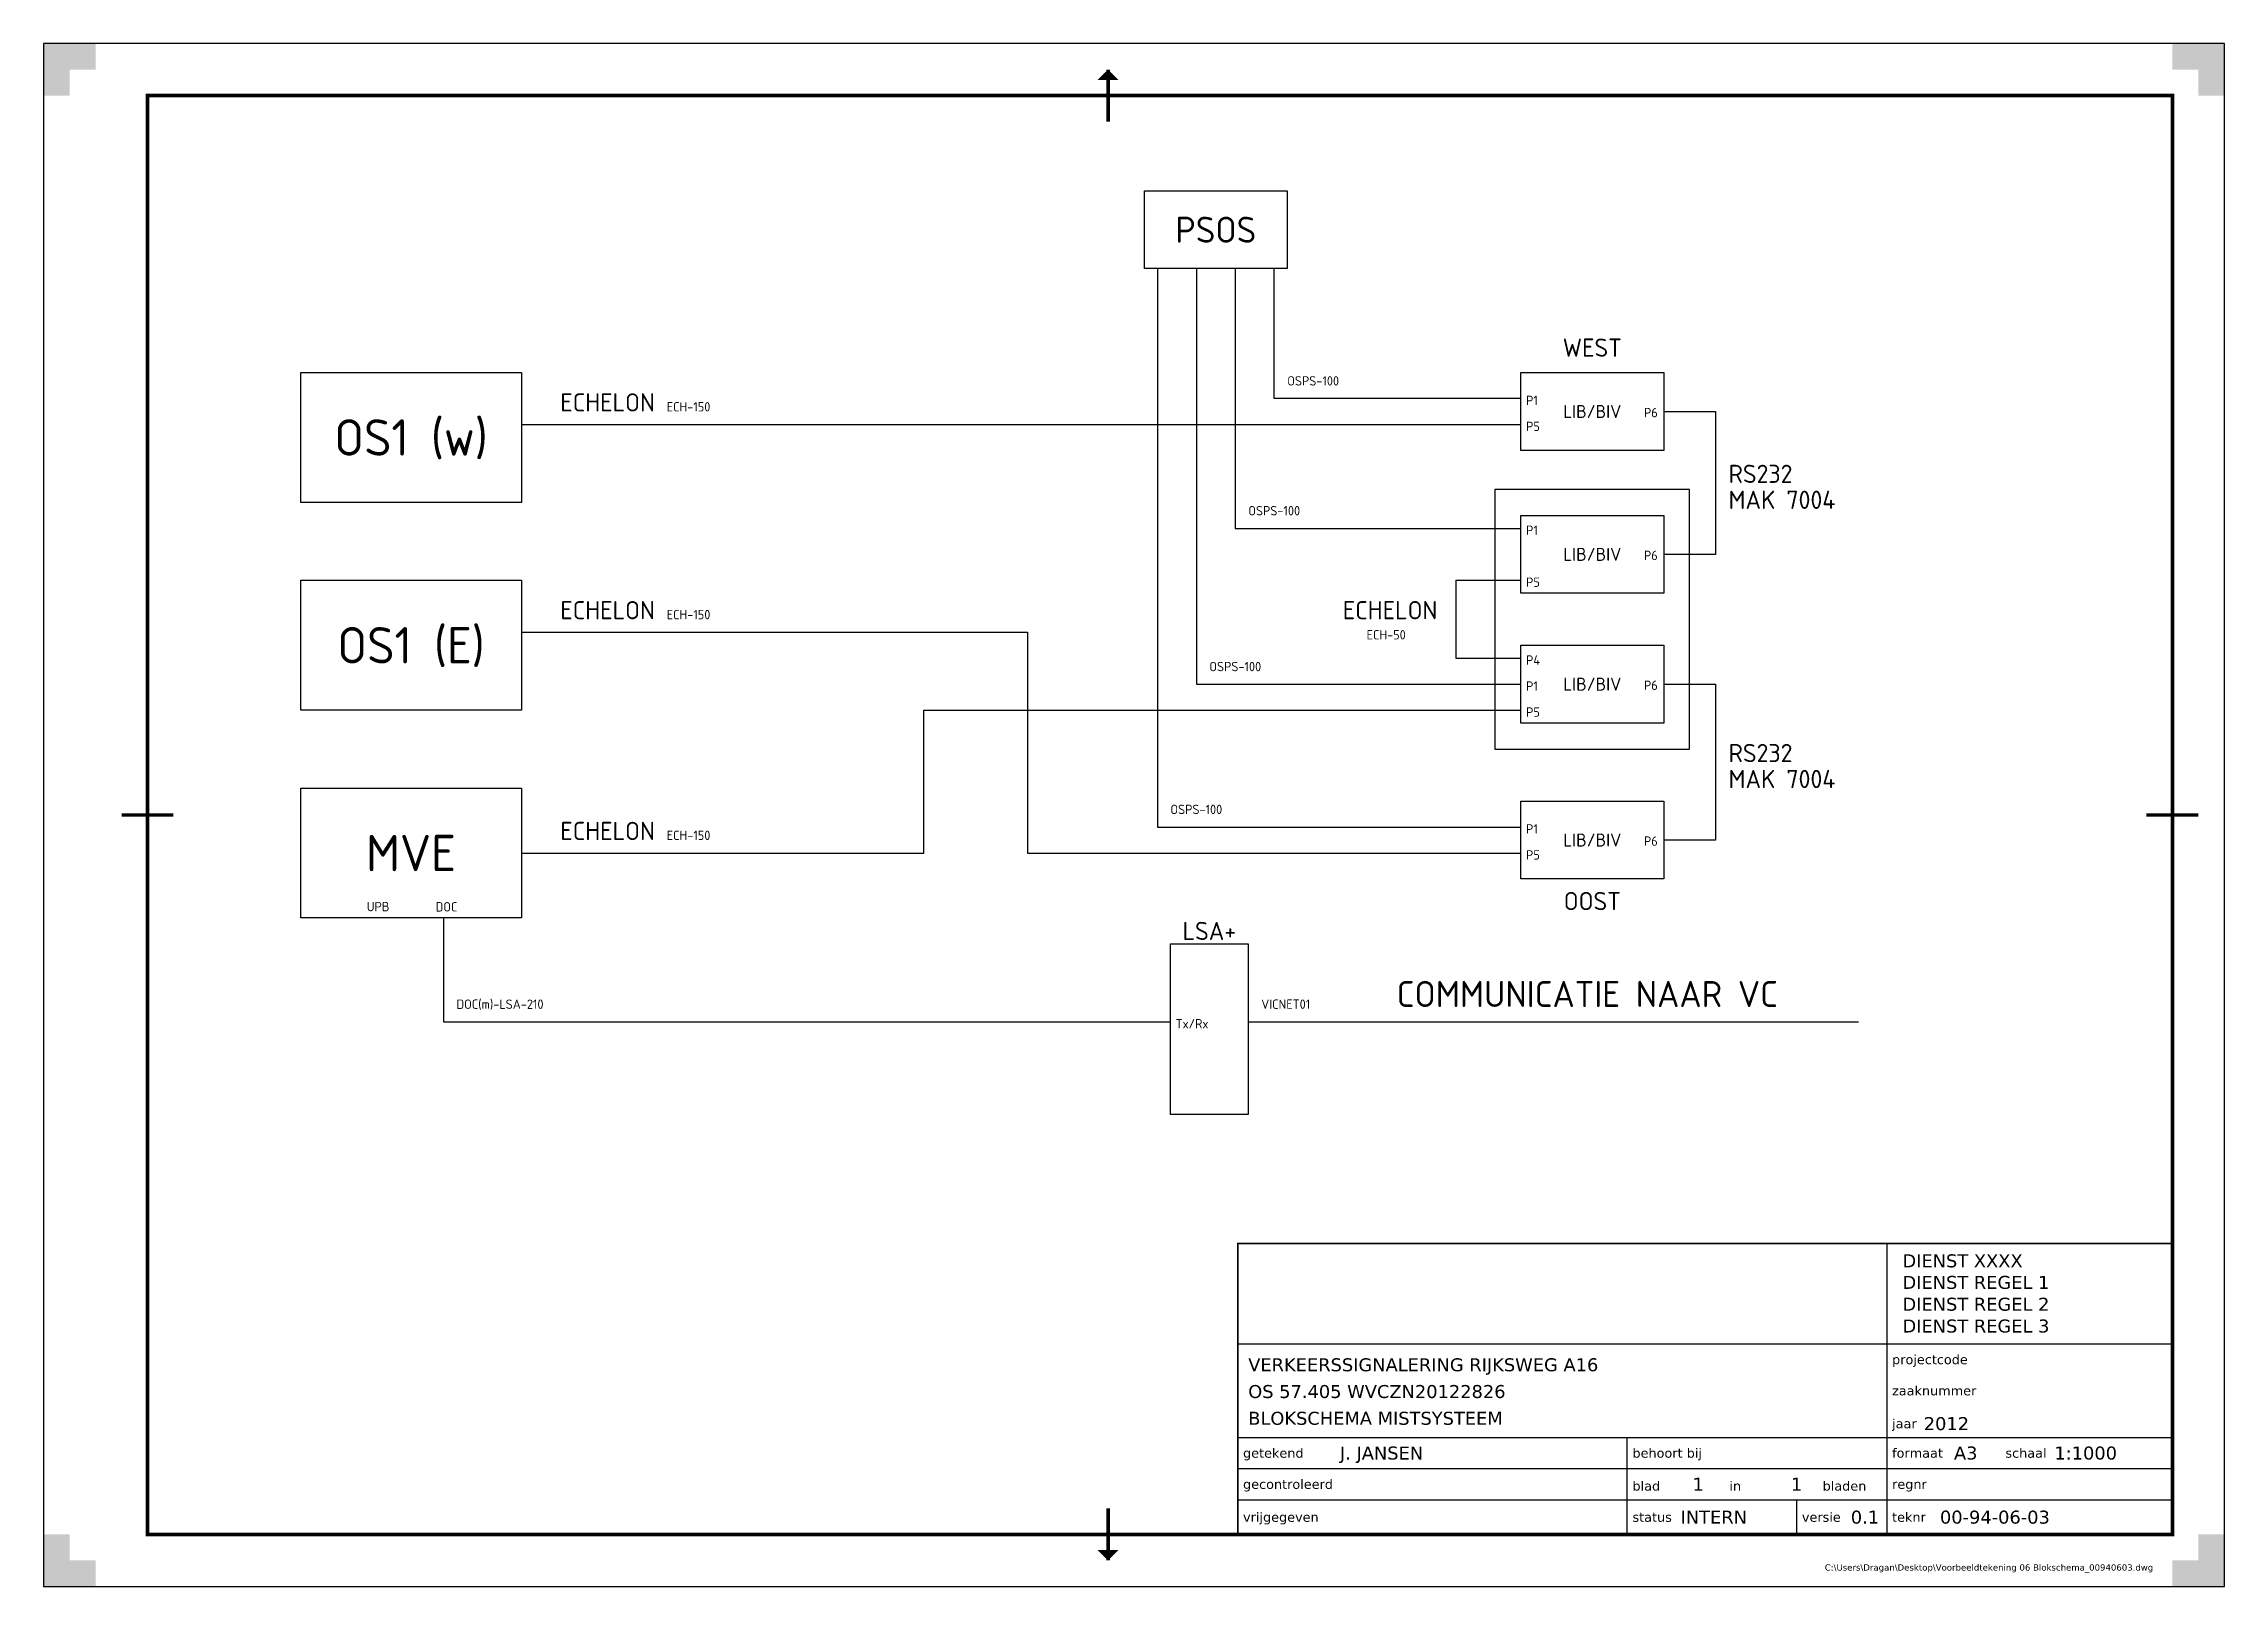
# Paper-space layout '00-94-06-03' of a CAD drawing. Header units: metres, sheet in millimetres. Extents: x 0 to 420, y 0 to 297.
# The model-space entities are those that its viewports show. They can reach past a viewport. Long polylines and large blocks are cut down to what shows.
import ezdxf
from ezdxf.enums import TextEntityAlignment as Align

# ---------------------------------------------------------------- set-up
doc = ezdxf.new("R2010")
doc.units = ezdxf.units.M
doc.header["$LTSCALE"] = 10
doc.header["$MEASUREMENT"] = 0
doc.layers.get('0').update_dxf_attribs({"linetype": 'CONTINUOUS'})
doc.layers.get('DEFPOINTS').update_dxf_attribs({"linetype": 'CONTINUOUS'})
for name, color, linetype, lineweight in [('N-CO-KL-ET_SCHEMA_COMPONENT-G', 10, 'CONTINUOUS', 25), ('N-CO-KL-ET_SCHEMA_COMPONENT-T18', 10, 'CONTINUOUS', 18), ('N-CO-KL-ET_SCHEMA_COMPONENT-T25', 7, 'CONTINUOUS', 25), ('N-CO-KL-ET_SCHEMA_COMPONENT-T35', 50, 'CONTINUOUS', 35), ('N-CO-KL-ET_SCHEMA_COMPONENT-T50', 130, 'CONTINUOUS', 50), ('N-CO-KL-ET_SCHEMA_COMPONENT-T70', 210, 'CONTINUOUS', 70), ('N-CO-KL-ET_SCHEMA_KABEL-G', 50, 'CONTINUOUS', 25), ('N-CO-KL-ET_SCHEMA_KABEL-T18', 10, 'CONTINUOUS', 18), ('N-CO-KL-ET_SCHEMA_KABEL-T35', 50, 'CONTINUOUS', 35), ('N-CO-KL-ET_SCHEMA_KABEL-T50', 130, 'CONTINUOUS', 50), ('X-XX-AL-TEKENBLAD-S', 7, 'CONTINUOUS', 25), ('X-XX-AL-TEKENBLAD-T18', 7, 'CONTINUOUS', 18), ('X-XX-AL-TEKENBLAD-T25', 7, 'CONTINUOUS', 25), ('X-XX-AL-TEKENBLAD_KADER-G', 7, 'CONTINUOUS', 25), ('X-XX-AL-TEKENBLAD_KADER_AFSNIJMARKERING-G', 7, 'CONTINUOUS', 25), ('X-XX-AL-TEKENBLAD_KADER_CENTERMARKERING-G', 7, 'CONTINUOUS', 25), ('X-XX-AL-TEKENBLAD_KADER_VOUWMERK-G', 7, 'CONTINUOUS', 18), ('X-XX-AL-TEKENBLAD_TITELBLOK-G', 7, 'CONTINUOUS', 25)]:
    doc.layers.add(name, color=color, linetype=linetype, lineweight=lineweight)
doc.styles.add('NLCS-ISO', font='NLCS-ISO.ttf')
doc.styles.add('NLCS-ISO-T18', font='NLCS-ISO.ttf', dxfattribs={"height": 1.8})
doc.styles.add('NLCS-ISO-T25', font='NLCS-ISO.ttf', dxfattribs={"height": 2.5})
doc.styles.add('NLCS-ISO-T35', font='NLCS-ISO.ttf', dxfattribs={"height": 3.5})
doc.styles.add('NLCS-ISO-T50', font='NLCS-ISO.ttf', dxfattribs={"height": 5})
doc.styles.add('NLCS-ISO-T70', font='NLCS-ISO.ttf', dxfattribs={"height": 7})
doc.styles.add('VERDANA', font='verdana.ttf')

# ---------------------------------------------------------------- blocks, each defined once
blk = doc.blocks.new('SAL-TEKENBLAD-A3-SO')
at = {"layer": 'X-XX-AL-TEKENBLAD_KADER_AFSNIJMARKERING-G'}
for points in [[(10, 297), (0, 297), (0, 287), (5, 287), (5, 292), (10, 292)], [(420, 287), (420, 297), (410, 297), (410, 292), (415, 292), (415, 287)], [(0, 10), (0, 0), (10, 0), (10, 5), (5, 5), (5, 10)], [(410, 0), (420, 0), (420, 10), (415, 10), (415, 5), (410, 5)]]:
    blk.add_hatch(color=256, dxfattribs=at).paths.add_polyline_path(points)
at = {"layer": 'X-XX-AL-TEKENBLAD_KADER_VOUWMERK-G'}
for points in [[(203, 290), (205, 292), (207, 290)], [(203, 7), (205, 5), (207, 7)]]:
    blk.add_hatch(color=256, dxfattribs=at).paths.add_polyline_path(points)
at = {"layer": 'X-XX-AL-TEKENBLAD_KADER-G'}
for p, q in [((420, 297), (0, 297)), ((0, 297), (0, 0)), ((420, 0), (420, 297)), ((0, 0), (420, 0))]:
    blk.add_line(p, q, dxfattribs=at)
at = {"layer": 'X-XX-AL-TEKENBLAD_KADER-G', "const_width": 0.7}
blk.add_lwpolyline([(20, 10), (410, 10), (410, 287), (20, 287)], close=True, dxfattribs=at)
at = {"layer": 'X-XX-AL-TEKENBLAD_KADER_CENTERMARKERING-G', "const_width": 0.7, "flags": 128}
for points in [[(205, 292), (205, 282)], [(15, 148.5), (25, 148.5)], [(415, 148.5), (405, 148.5)], [(205, 5), (205, 15)]]:
    blk.add_lwpolyline(points, dxfattribs=at)
blk = doc.blocks.new('SAL-TITELBLOK_RWS_KLEIN')
at = {"layer": 'X-XX-AL-TEKENBLAD_TITELBLOK-G'}
for p, q in [((-55, 56), (-55, 0)), ((-180, 36.67), (0, 36.67)), ((-180, 18.67), (0, 18.67)), ((-105, 0), (-105, 18.67)), ((-180, 12.67), (-47, 12.67)), ((-47, 12.67), (0, 12.67)), ((-180, 6.67), (0, 6.67)), ((-72.37, 0), (-72.37, 6.67))]:
    blk.add_line(p, q, dxfattribs=at)
at = {"layer": 'X-XX-AL-TEKENBLAD_TITELBLOK-G', "const_width": 0.3}
blk.add_lwpolyline([(0, 0), (0, 56), (-180, 56), (-180, 0)], close=True, dxfattribs=at)
at = {"layer": 'X-XX-AL-TEKENBLAD-T18', "style": 'VERDANA'}
for s, p in [('projectcode', (-54, 33.67)), ('zaaknummer', (-54, 27.67)), ('jaar', (-54, 21.33)), ('getekend', (-179, 15.67)), ('behoort bij', (-104, 15.67)), ('formaat', (-54, 15.67)), ('schaal', (-32.17, 15.67)), ('gecontroleerd', (-179, 9.67)), ('blad                 in                    bladen', (-104, 9.33)), ('regnr', (-54, 9.67)), ('vrijgegeven', (-179, 3.33)), ('versie', (-71.37, 3.33)), ('teknr', (-54, 3.33)), ('status', (-104, 3.33))]:
    blk.add_text(s, height=1.8, dxfattribs=at).set_placement(p, align=Align.MIDDLE_LEFT)
at = {"layer": 'X-XX-AL-TEKENBLAD-T25', "insert": (-3.71, -5.76), "char_height": 1.2, "attachment_point": 3, "style": 'VERDANA'}
blk.add_mtext('C:\\\\Users\\\\Dragan\\\\Desktop\\\\Voorbeeldtekening 06 Blokschema_00940603.dwg', dxfattribs=at)
at = {"layer": 'X-XX-AL-TEKENBLAD-T25', "style": 'NLCS-ISO', "flags": 3}
for tag, p in [('NL_META_DOCUMENTSOORT', (-44.41, 67.4)), ('NL_META_EIGENAAR', (-44.41, 62.55))]:
    blk.add_attdef(tag, p, '', height=2.5, dxfattribs=at)
at = {"layer": 'X-XX-AL-TEKENBLAD-T25', "style": 'NLCS-ISO'}
for tag, p in [('NL_META_DIENST1', (-52, 51.42)), ('NL_META_DIENST2', (-52, 47.27)), ('NL_META_DIENST3', (-52, 43.07)), ('NL_META_DIENST4', (-52, 38.87)), ('NL_META_PROJECTOMSCHRIJVING', (-178, 31.41)), ('NL_META_TEKENINGOMSCHRIJVING_01', (-178, 26.26)), ('NL_META_TEKENINGOMSCHRIJVING_02', (-178, 21.11))]:
    blk.add_attdef(tag, p, '', height=2.5, dxfattribs=at)
for tag, p in [('NL_META_PROJECTCODE', (-36.34, 33.67)), ('NL_META_ZAAKNUMMER', (-36.32, 27.67)), ('NL_META_JAAR', (-47.9, 21.33)), ('NL_META_OPSTELLER', (-160.34, 15.67)), ('NL_META_RELATIE', (-88.63, 15.67)), ('NL_META_FORMAAT', (-42.08, 15.67)), ('NL_META_SCHAAL', (-22.74, 15.67)), ('NL_META_CONTROLER', (-160.34, 9.67)), ('NL_META_DOCUMENTNR', (-44.78, 9.67)), ('NL_META_AUTORISATOR', (-160.34, 3.33)), ('NL_META_DOCUMENTSTATUS', (-94.73, 3.33)), ('NL_META_REVISIE', (-61.95, 3.33)), ('NL_META_ID_NUMMER', (-44.78, 3.33))]:
    blk.add_attdef(tag, text='', height=2.5, dxfattribs=at).set_placement(p, align=Align.MIDDLE_LEFT)
for tag, p in [('NL_META_TEKEN_DATUM', (-106, 15.67)), ('NL_META_CONTROLE_DATUM', (-106, 9.67)), ('NL_META_VRIJGAVE_DATUM', (-106, 3.33))]:
    blk.add_attdef(tag, text='', height=2.5, dxfattribs=at).set_placement(p, align=Align.MIDDLE_RIGHT)
for tag, p in [('NL_META_BLADNUMMER', (-91.34, 9.67)), ('NL_META_AANTAL_BLADEN', (-72.39, 9.67))]:
    blk.add_attdef(tag, text='', height=2.5, dxfattribs=at).set_placement(p, align=Align.MIDDLE_CENTER)

msp = doc.modelspace()

# ---------------------------------------------------------------- linework, layer by layer
at = {"layer": 'N-CO-KL-ET_SCHEMA_COMPONENT-G'}
for p, q in [((220, 260), (247.5, 260)), ((220, 245), (220, 260)), ((247.5, 260), (247.5, 245)), ((247.5, 245), (220, 245)), ((57.5, 225), (100, 225)), ((57.5, 200), (57.5, 225)), ((100, 225), (100, 200)), ((292.5, 225), (320, 225)), ((292.5, 210), (292.5, 225)), ((320, 225), (320, 210)), ((320, 210), (292.5, 210)), ((100, 200), (57.5, 200)), ((292.5, 197.5), (320, 197.5)), ((292.5, 182.5), (292.5, 197.5)), ((320, 197.5), (320, 182.5)), ((57.5, 185), (100, 185)), ((57.5, 160), (57.5, 185)), ((100, 185), (100, 160)), ((320, 182.5), (292.5, 182.5)), ((292.5, 172.5), (320, 172.5)), ((292.5, 157.5), (292.5, 172.5)), ((320, 172.5), (320, 157.5)), ((100, 160), (57.5, 160)), ((320, 157.5), (292.5, 157.5)), ((57.5, 145), (100, 145)), ((57.5, 120), (57.5, 145)), ((100, 145), (100, 120)), ((292.5, 142.5), (320, 142.5)), ((292.5, 127.5), (292.5, 142.5)), ((320, 142.5), (320, 127.5)), ((320, 127.5), (292.5, 127.5)), ((100, 120), (57.5, 120))]:
    msp.add_line(p, q, dxfattribs=at)
at = {"layer": 'N-CO-KL-ET_SCHEMA_COMPONENT-G', "flags": 128}
msp.add_lwpolyline([(225, 82.17), (225, 115), (240, 115), (240, 82.17)], close=True, dxfattribs=at)
at = {"layer": 'N-CO-KL-ET_SCHEMA_KABEL-G'}
for p, q in [((222.5, 245), (222.5, 137.5)), ((230, 245), (230, 165)), ((237.5, 245), (237.5, 195)), ((245, 220), (245, 245)), ((292.5, 220), (245, 220)), ((100, 215), (292.5, 215)), ((320, 217.5), (330, 217.5)), ((330, 217.5), (330, 190)), ((287.5, 202.5), (287.5, 152.5)), ((325, 202.5), (287.5, 202.5)), ((325, 152.5), (325, 202.5)), ((237.5, 195), (292.5, 195)), ((330, 190), (320, 190)), ((280, 185), (292.5, 185)), ((280, 185), (280, 170)), ((100, 175), (197.5, 175)), ((197.5, 175), (197.5, 137.5)), ((280, 170), (292.5, 170)), ((230, 165), (292.5, 165)), ((320, 165), (330, 165)), ((330, 165), (330, 135)), ((177.5, 132.5), (177.5, 160)), ((177.5, 160), (292.5, 160)), ((287.5, 152.5), (325, 152.5)), ((197.5, 137.5), (197.5, 132.5)), ((222.5, 137.5), (292.5, 137.5)), ((330, 135), (320, 135)), ((100, 132.5), (177.5, 132.5)), ((197.5, 132.5), (292.5, 132.5)), ((85, 120), (85, 100)), ((85, 100), (225, 100)), ((240, 100), (357.5, 100))]:
    msp.add_line(p, q, dxfattribs=at)

# ---------------------------------------------------------------- texts
at = {"layer": 'N-CO-KL-ET_SCHEMA_COMPONENT-T18', "style": 'NLCS-ISO-T18'}
for s, p in [('P1', (293.49, 218.74)), ('P5', (293.49, 213.74)), ('P6', (316.2, 216.39)), ('P1', (293.49, 193.74)), ('P6', (316.2, 188.89)), ('P5', (293.49, 183.74)), ('P4', (293.49, 168.74)), ('P1', (293.49, 163.74)), ('P6', (316.2, 163.89)), ('P5', (293.49, 158.74)), ('P1', (293.49, 136.24)), ('P6', (316.2, 133.89)), ('P5', (293.49, 131.24)), ('UPB', (70.24, 121.29)), ('DOC', (83.49, 121.24)), ('Tx/Rx', (225.99, 98.74))]:
    msp.add_text(s, height=1.8, dxfattribs=at).set_placement(p)
at = {"layer": 'N-CO-KL-ET_SCHEMA_COMPONENT-T25', "style": 'NLCS-ISO-T25'}
for p in [(306.25, 217.5), (306.25, 190), (306.25, 165), (306.25, 135)]:
    msp.add_text('LIB/BIV', height=2.5, dxfattribs=at).set_placement(p, align=Align.MIDDLE_CENTER)
at = {"layer": 'N-CO-KL-ET_SCHEMA_COMPONENT-T35', "style": 'NLCS-ISO-T35'}
msp.add_text('WEST', height=3.5, dxfattribs=at).set_placement((306.25, 227), align=Align.BOTTOM_CENTER)
msp.add_text('OOST', height=3.5, dxfattribs=at).set_placement((306.25, 125), align=Align.TOP_CENTER)
at = {"layer": 'N-CO-KL-ET_SCHEMA_COMPONENT-T50', "style": 'NLCS-ISO-T50'}
msp.add_text('PSOS', height=5, dxfattribs=at).set_placement((233.75, 252.5), align=Align.MIDDLE_CENTER)
at = {"layer": 'N-CO-KL-ET_SCHEMA_COMPONENT-T70', "style": 'NLCS-ISO-T70'}
for s, p in [('OS1 (w)', (78.75, 212.5)), ('OS1 (E)', (78.75, 172.5)), ('MVE', (78.75, 132.5))]:
    msp.add_text(s, height=7, dxfattribs=at).set_placement(p, align=Align.MIDDLE_CENTER)
at = {"layer": 'N-CO-KL-ET_SCHEMA_KABEL-T18', "style": 'NLCS-ISO-T18'}
for s, p in [('OSPS-100', (247.5, 222.5)), ('ECH-150', (128, 217.5)), ('OSPS-100', (240, 197.5)), ('ECH-150', (128, 177.5)), ('ECH-50', (262.79, 173.61)), ('OSPS-100', (232.5, 167.5)), ('OSPS-100', (225, 140)), ('ECH-150', (128, 135)), ('DOC(m)-LSA-210', (87.5, 102.5)), ('VICNET01', (242.5, 102.5))]:
    msp.add_text(s, height=1.8, dxfattribs=at).set_placement(p)
at = {"layer": 'N-CO-KL-ET_SCHEMA_KABEL-T35', "style": 'NLCS-ISO-T35'}
for s, p in [('ECHELON', (107.5, 217.5)), ('RS232', (332.5, 203.75)), ('MAK 7004', (332.5, 198.75)), ('ECHELON', (107.5, 177.5)), ('ECHELON', (258.2, 177.5)), ('RS232', (332.5, 150)), ('MAK 7004', (332.5, 145)), ('ECHELON', (107.5, 135))]:
    msp.add_text(s, height=3.5, dxfattribs=at).set_placement(p)
msp.add_text('LSA+', height=3.5, dxfattribs=at).set_placement((232.5, 117.5), align=Align.MIDDLE)
at = {"layer": 'N-CO-KL-ET_SCHEMA_KABEL-T50', "style": 'NLCS-ISO-T50'}
msp.add_text('COMMUNICATIE NAAR VC', height=5, dxfattribs=at).set_placement((268.58, 102.86))

psp = doc.layouts.new('00-94-06-03')

# ---------------------------------------------------------------- linework, layer by layer
at = {"layer": 'DEFPOINTS'}
psp.add_lwpolyline([(20, 10), (20, 287), (410, 287), (410, 66), (230, 66), (230, 10), (20, 10)], close=True, dxfattribs=at)

# ---------------------------------------------------------------- block references
ref = psp.add_blockref('SAL-TITELBLOK_RWS_KLEIN', (410, 10))
ref.add_attrib('NL_META_ID_NUMMER', '00-94-06-03', dxfattribs={"layer": 'X-XX-AL-TEKENBLAD-T25', "height": 2.5, "style": 'VERDANA'}).set_placement((365.22, 13.33), align=Align.MIDDLE_LEFT)
ref.add_attrib('NL_META_PROJECTOMSCHRIJVING', 'VERKEERSSIGNALERING RIJKSWEG A16', (232, 41.41), dxfattribs={"layer": 'X-XX-AL-TEKENBLAD-T25', "height": 2.5, "style": 'VERDANA'})
ref.add_attrib('NL_META_TEKENINGOMSCHRIJVING_01', 'OS 57.405 WVCZN20122826', (232, 36.26), dxfattribs={"layer": 'X-XX-AL-TEKENBLAD-T25', "height": 2.5, "style": 'VERDANA'})
ref.add_attrib('NL_META_TEKENINGOMSCHRIJVING_02', 'BLOKSCHEMA MISTSYSTEEM', (232, 31.11), dxfattribs={"layer": 'X-XX-AL-TEKENBLAD-T25', "height": 2.5, "style": 'VERDANA'})
ref.add_attrib('NL_META_JAAR', '2012', dxfattribs={"layer": 'X-XX-AL-TEKENBLAD-T25', "height": 2.5, "style": 'VERDANA'}).set_placement((362.1, 31.33), align=Align.MIDDLE_LEFT)
ref.add_attrib('NL_META_DIENST1', 'DIENST XXXX', (358, 61.42), dxfattribs={"layer": 'X-XX-AL-TEKENBLAD-T25', "height": 2.5, "style": 'VERDANA'})
ref.add_attrib('NL_META_DIENST2', 'DIENST REGEL 1', (358, 57.27), dxfattribs={"layer": 'X-XX-AL-TEKENBLAD-T25', "height": 2.5, "style": 'VERDANA'})
ref.add_attrib('NL_META_DIENST3', 'DIENST REGEL 2', (358, 53.07), dxfattribs={"layer": 'X-XX-AL-TEKENBLAD-T25', "height": 2.5, "style": 'VERDANA'})
ref.add_attrib('NL_META_DIENST4', 'DIENST REGEL 3', (358, 48.87), dxfattribs={"layer": 'X-XX-AL-TEKENBLAD-T25', "height": 2.5, "style": 'VERDANA'})
ref.add_attrib('NL_META_DOCUMENTSTATUS', 'INTERN', dxfattribs={"layer": 'X-XX-AL-TEKENBLAD-T25', "height": 2.5, "style": 'VERDANA'}).set_placement((315.27, 13.33), align=Align.MIDDLE_LEFT)
ref.add_attrib('NL_META_REVISIE', '0.1', dxfattribs={"layer": 'X-XX-AL-TEKENBLAD-T25', "height": 2.5, "style": 'VERDANA'}).set_placement((348.05, 13.33), align=Align.MIDDLE_LEFT)
ref.add_attrib('NL_META_BLADNUMMER', '1', dxfattribs={"layer": 'X-XX-AL-TEKENBLAD-T25', "height": 2.5, "style": 'VERDANA'}).set_placement((318.66, 19.67), align=Align.MIDDLE_CENTER)
ref.add_attrib('NL_META_AANTAL_BLADEN', '1', dxfattribs={"layer": 'X-XX-AL-TEKENBLAD-T25', "height": 2.5, "style": 'VERDANA'}).set_placement((337.61, 19.67), align=Align.MIDDLE_CENTER)
ref.add_attrib('NL_META_FORMAAT', 'A3', dxfattribs={"layer": 'X-XX-AL-TEKENBLAD-T25', "height": 2.5, "style": 'VERDANA'}).set_placement((367.92, 25.67), align=Align.MIDDLE_LEFT)
ref.add_attrib('NL_META_SCHAAL', '1:1000', dxfattribs={"layer": 'X-XX-AL-TEKENBLAD-T25', "height": 2.5, "style": 'VERDANA'}).set_placement((387.26, 25.67), align=Align.MIDDLE_LEFT)
ref.add_attrib('NL_META_OPSTELLER', 'J. JANSEN', dxfattribs={"layer": 'X-XX-AL-TEKENBLAD-T25', "height": 2.5, "style": 'VERDANA'}).set_placement((249.66, 25.67), align=Align.MIDDLE_LEFT)
at = {"layer": 'X-XX-AL-TEKENBLAD-S'}
psp.add_blockref('SAL-TEKENBLAD-A3-SO', (0, 0), dxfattribs=at)

# ---------------------------------------------------------------- viewports
at = {"layer": 'DEFPOINTS'}
vp = psp.add_viewport(center=(215, 148.5), size=(390, 277), view_center_point=(222.99, 139.82), view_height=277, dxfattribs=at)
vp.dxf.flags = 0x10000  # cut along an outline
vp.dxf.clipping_boundary_handle = psp.add_lwpolyline([(20, 10), (20, 287), (410, 287), (410, 66), (230, 66), (230, 10), (20, 10)], format="xyb", close=True, dxfattribs={"invisible": 1}).dxf.handle

doc.saveas('drawing.dxf')
